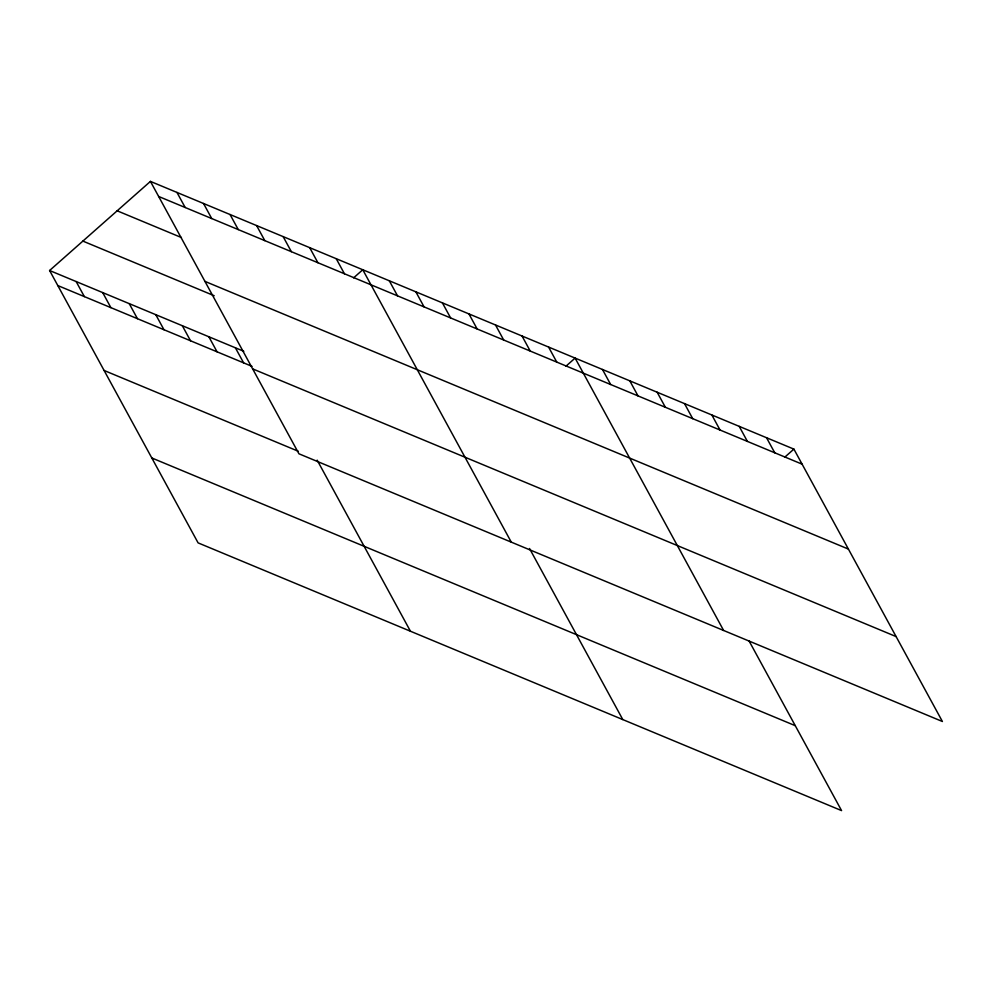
<?xml version="1.0" encoding="UTF-8"?>
<svg xmlns="http://www.w3.org/2000/svg" width="992" height="992" viewBox="0 0 992 992"><rect width="100%" height="100%" fill="white"/><g stroke="black" fill="none" stroke-linecap="round" stroke-linejoin="round"><path stroke-width="1.49" d="M749.01 640.844L841.563 810.6L198.102 542.884L49.6 270.506L150.437 181.4L793.898 449.116L942.4 721.494L298.939 453.79L150.437 181.4M353.598 277.859L362.774 269.75L511.277 542.128M565.936 366.209L575.112 358.087L723.627 630.478M784.709 457.225L793.898 449.116M158.646 196.466L802.106 464.169M117.155 210.8L181.424 237.547M204.935 281.381L848.396 549.084M82.869 241.093L214.185 295.728M49.6 270.506L243.784 351.292M57.809 285.56L251.993 366.346M252.638 368.875L896.098 636.579M104.11 370.475L298.294 451.261M151.813 457.969L795.274 725.685M766.543 437.732L774.752 452.798M739.201 426.362L747.41 441.415M711.847 414.978L720.056 430.044M684.505 403.608L692.714 418.661M657.15 392.224L665.372 407.278M629.808 380.854L638.017 395.907M602.466 369.47L610.675 384.524M548.576 347.051L556.785 362.105M522.028 336.003L530.236 351.069M495.492 324.967L503.7 340.02M468.943 313.918L477.152 328.972M442.407 302.882L450.616 317.936M415.859 291.834L424.068 306.888M389.31 280.786L397.532 295.852M529.517 548.489L622.79 719.572M336.226 258.701L344.435 273.767M309.69 247.665L317.899 262.719M283.142 236.617L291.35 251.67M256.606 225.581L264.814 240.634M230.057 214.532L238.266 229.586M203.521 203.484L211.73 218.55M176.973 192.448L185.182 207.502M317.167 460.152L410.452 631.234M235.402 347.808L243.61 362.861M208.853 336.759L217.062 351.813M182.317 325.723L190.526 340.777M155.769 314.675L163.978 329.728M129.233 303.626L137.442 318.692M102.684 292.59L110.893 307.644M76.148 281.542L84.357 296.608"/></g></svg>
